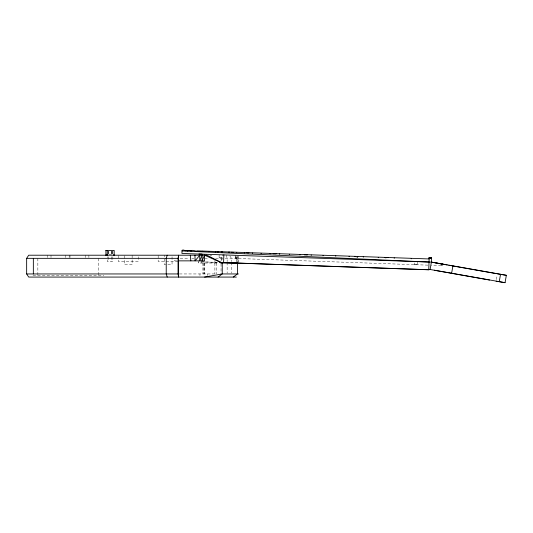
<?xml version="1.0" encoding="UTF-8"?>
<svg xmlns="http://www.w3.org/2000/svg" width="533" height="533" viewBox="0 0 533 533"><rect width="100%" height="100%" fill="white"/><g stroke="black" fill="none" stroke-linecap="round" stroke-linejoin="round"><path stroke-width="0.4" stroke-dasharray="2.67 2" d="M215.465 262.289L214.912 262.269L214.992 259.931M219.15 254.734L219.043 257.859L220.302 257.905L219.736 257.845M221.115 260.97L221.175 259.411L222.368 259.451M222.134 257.965L220.909 257.919L222.161 257.965L222.274 254.814M235.506 256.853L235.453 258.418L428.086 265.148M238.631 256.206L238.438 261.603L238.411 258.338L237.185 256.466M415.394 264.714L414.427 264.648L414.541 261.53M417.659 261.636L417.546 264.788L416.293 264.708M441.477 264.308L441.431 265.601L442.99 265.661L431.29 265.254M496.376 279.545L497.096 275.448M237.412 263.022L236.072 258.338L236.525 256.779M108.879 254.268L112.656 254.268M209.922 255.214L211.794 255.214M180.167 258.338L188.929 258.338M191.82 258.338L193.979 258.338M204.599 258.338L208.196 258.338M215.645 258.338L223.294 258.338M225.219 258.338L238.411 258.338M176.61 260.857L174.577 260.857L174.577 259.245M178.115 261.463L158.168 261.463L158.168 255.214M198.616 263.022L198.616 261.463L198.602 263.022L218.23 263.022M179.428 273.949L214.626 273.949M33.013 275.574L103.788 275.574M414.427 264.681L417.546 264.788L417.092 264.748M203.693 261.876L203.153 261.863M219.163 257.832L220.009 257.885M357.87 257.212L357.21 257.186M204.425 261.903L204.272 261.903M221.468 257.945L220.009 257.865M356.644 257.173L357.636 257.206M221.695 259.424L222.054 259.444M201.954 261.843L217.164 262.336M217.217 262.409L200.808 261.83M229.783 255.84L231.422 258.338L231.422 261.623M226.298 255.214L227.145 258.338L227.145 261.623M235.813 256.779L237.012 261.463L236.978 256.779M235.413 255.214L236.072 258.338M237.065 256.779L237.325 261.463M231.422 262.449L231.422 273.129M227.145 262.449L227.145 273.129M221.048 263.802L221.048 273.949M216.385 263.022L216.385 273.949M214.892 263.022L214.892 273.949M207.77 273.949L207.77 275.514M204.725 263.022L204.725 273.949M204.625 263.022L204.625 273.949M203.106 263.022L203.106 273.949M203.006 263.022L203.006 273.949M201.721 261.463L201.721 263.022M199.962 273.949L199.962 275.514M172.046 256.779L172.046 264.581L164.237 264.581L164.237 255.214M138.2 256.779L138.2 261.463L118.253 261.463L118.253 255.214M132.131 255.214L132.131 264.581L124.322 264.581L124.322 255.214M112.823 251.17L112.823 254.108M112.823 256.779L112.823 261.463L107.2 261.463L107.2 256.779M112.736 251.17L112.736 254.108M111.377 251.17L111.377 254.847M111.29 251.17L111.29 254.847M111.29 256.779L111.29 261.463M108.732 251.17L108.732 254.847M108.732 256.779L108.732 261.463M108.645 251.17L108.645 254.847M98.538 258.338L98.538 275.574M88.884 255.214L88.884 257.559M85.507 255.214L85.507 257.559M70.016 255.214L70.016 257.559M69.177 255.214L69.177 257.559M65.519 255.214L65.519 257.559M51.008 255.214L51.008 257.559M47.377 255.214L47.377 257.559M37.85 258.338L37.85 275.574M216.398 262.323L215.845 262.303L216.398 262.323"/><path stroke-width="0.8" d="M235.133 263.029L428.759 269.785L430.098 269.485L431.397 262.103L443.043 264.188L442.263 264.055M439.112 263.522L431.397 262.103L181.94 253.448L182.046 250.317C183.625 249.064 185.804 251.736 185.85 250.45L190.961 250.643M429.152 258.552L429.172 257.919M431.523 258.632L431.543 258.005M221.935 251.723L215.599 251.503L215.579 252.002L215.205 251.476L209.156 251.276L208.749 251.749L208.769 251.25L202.973 251.05L202.573 251.549L202.587 251.036L197.05 250.856C196.93 252.029 193.093 249.551 191.347 250.657L190.941 251.143L190.954 250.63M201.967 255.627L202.02 254.088L198.989 254.021M228.977 251.969L222.321 251.736L221.921 252.222L221.935 251.709M223.86 254.854L223.587 262.562L238.384 263.149M228.957 252.469L228.977 251.956M279.698 253.728L279.685 254.241L279.312 253.715L270.191 253.408L270.171 253.908L269.798 253.382L261.177 253.095L261.163 253.595L260.79 253.068L252.615 252.795L252.595 253.295L252.229 252.769L244.48 252.509L244.46 253.008L244.087 252.482L236.739 252.242L236.725 252.735L236.352 252.209L229.363 251.982L228.957 252.455M429.152 258.532L429.185 257.539L431.557 257.626L431.397 262.156M434.315 270.224L451.618 273.249L452.923 265.867L506.35 275.308L505.051 282.683L496.083 281.184M499.234 281.657L500.534 274.282M178.042 258.338L178.602 255.214L178.602 277.073L178.042 273.949L178.042 258.338L26.65 258.338L26.65 273.949L28.689 277.073L236.366 277.073M167.229 255.214L166.229 258.338L166.229 273.949L167.229 277.073M218.057 277.073L222.241 273.949L222.241 263.022L204.579 255.214L202.147 260.857L202.187 255.214L199.708 260.857L199.788 255.214L195.085 260.857L194.958 255.214M26.65 258.338L28.689 255.214L206.951 255.214L222.241 263.022M233.267 277.073L237.412 273.949L237.412 263.022L220.582 263.022M204.579 277.073L222.241 273.949L238.411 273.949M105.84 250.437L114.175 250.437L114.175 255.58M178.095 260.857L204.579 260.857L204.579 255.214M26.65 273.949L178.042 273.949M186.876 250.49L187.31 250.51M189.935 250.603L189.501 250.583M187.809 250.776L186.836 250.737L188.089 250.783M217.224 251.803L218.45 251.843M231.315 252.296L233.714 252.376M246.812 252.835L248.938 252.909M273.209 253.761L276.187 253.861M304.23 254.841L307.321 254.947M354.838 256.353L355.264 256.373M357.896 256.466L357.47 256.446M384.899 257.652L385.832 257.686M221.581 262.549L221.062 262.529L221.948 262.562M431.55 257.839L429.178 257.752L428.759 269.731L219.596 262.423M429.172 257.805L431.543 257.885M429.165 258.085L431.537 258.165M429.158 258.159L431.53 258.239M429.158 258.252L431.53 258.338M385.332 257.419L384.873 257.406L385.566 257.426M387.538 257.499L387.997 257.512L387.304 257.492M279.698 253.741L289.346 254.061L289.332 254.574L289.732 254.074L299.959 254.434L299.939 254.934L300.346 254.448L311.192 254.827L311.172 255.34L311.578 254.841L323.085 255.24L323.071 255.753L323.471 255.254L335.703 255.68L335.69 256.193L336.09 255.693L349.082 256.146L349.068 256.659L349.468 256.16L363.259 256.646L363.246 257.153L363.653 256.659L378.277 257.166L378.263 257.679L378.663 257.179L394.207 257.725L394.187 258.239L394.593 257.739L411.236 258.318L411.216 258.831L411.623 258.332L429.132 258.945M385.132 257.666L386.425 257.712M217.457 251.809L217.89 251.823M182.019 250.936L429.025 262.063M497.382 273.809L506.35 275.308M452.923 265.867L435.614 262.849M439.792 263.642L447.22 264.961M441.491 263.908L441.89 263.982M496.569 273.662L451.691 265.767M451.618 273.249L505.051 282.683M430.098 269.485L489.58 280.038M448.833 265.254L450.325 265.521M190.288 255.214L190.841 260.857M107.286 250.437L107.286 255.58M105.934 250.437L105.934 255.58M33.346 258.338L33.346 273.949M113.749 254.661A84.041 3.518 -90 0 1 113.975 255.354M106.047 255.354A84.041 3.518 90 0 1 107.173 255.354M354.831 256.606L355.764 256.639L354.831 256.606"/></g></svg>
